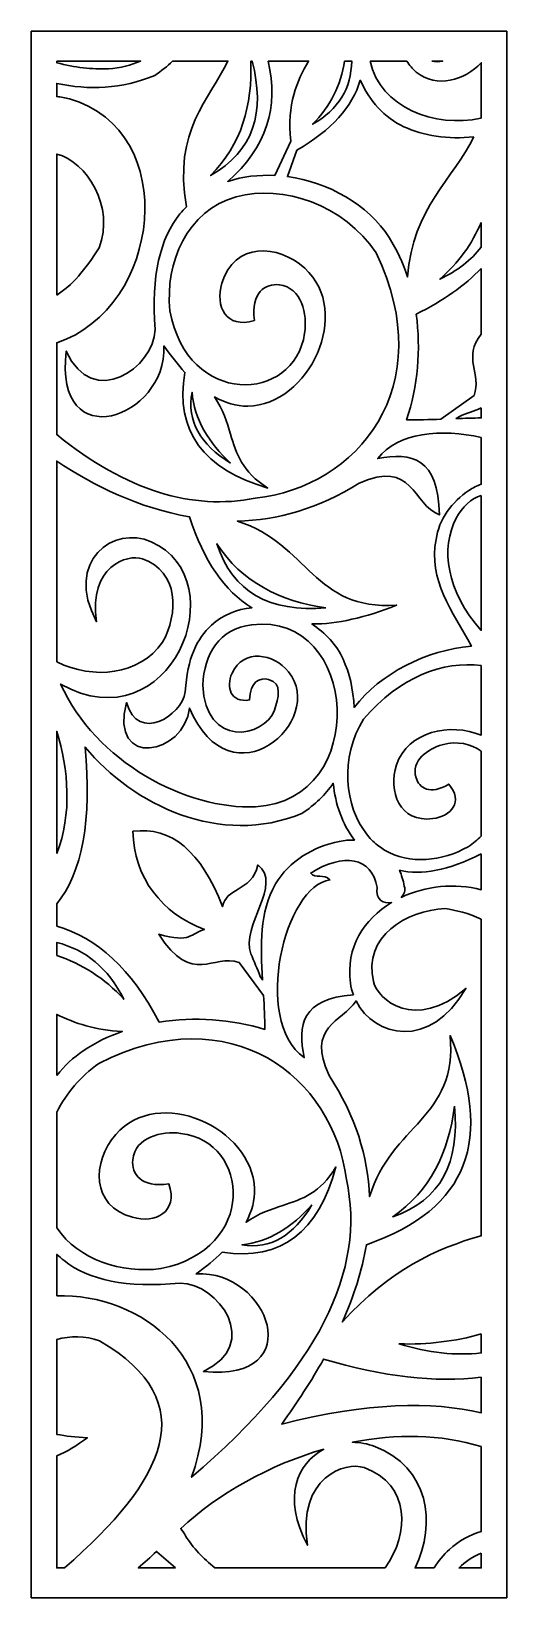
# Model space of a CAD drawing. Header units: centimetres. Extents: x 21.5 to 27, y -9 to 9.
import ezdxf

# ---------------------------------------------------------------- set-up
doc = ezdxf.new("R2010")
doc.units = ezdxf.units.CM
doc.header["$MEASUREMENT"] = 0
doc.layers.add('layer 1', color=7, linetype='Continuous')

msp = doc.modelspace()

# ---------------------------------------------------------------- linework, layer by layer
at = {"layer": 'layer 1', "color": 250, "lineweight": 30}
for points, knots in [([(21.52965, 9.00077), (21.52965, 9.00077), (26.99976, 9.00077), (26.99976, 9.00077), (26.99976, 9.00077), (26.99976, 9.00077), (26.99976, -9.00013), (26.99976, -9.00013), (26.99976, -9.00013), (26.99976, -9.00013), (21.52965, -9.00013), (21.52965, -9.00013), (21.52965, -9.00013), (21.52965, -9.00013), (21.52965, 9.00077), (21.52965, 9.00077)], [0, 0, 0, 0, 0.2, 0.2, 0.2, 0.2, 0.4, 0.4, 0.4, 0.4, 0.6, 0.6, 0.6, 0.6, 1, 1, 1, 1]), ([(23.15575, 8.65838), (23.15575, 8.65838), (23.79124, 8.65838), (23.79124, 8.65838), (23.79124, 8.65838), (23.57861, 8.2156), (23.16127, 7.86975), (23.31362, 6.98303), (23.31362, 6.98303), (23.28834, 6.9574), (23.26391, 6.93053), (23.24056, 6.90194), (23.24056, 6.90194), (23.01312, 6.62367), (22.90704, 6.193), (22.95437, 5.57405), (22.95437, 5.57405), (22.94373, 5.13679), (22.23756, 4.64309), (21.93246, 5.32594), (21.93246, 5.32594), (21.78619, 4.10316), (23.08762, 4.54912), (23.05591, 5.38628), (23.05591, 5.38628), (23.1357, 5.27212), (23.21629, 5.16999), (23.29809, 5.08151), (23.29809, 5.08151), (23.17935, 4.40152), (23.51378, 3.96719), (24.25086, 3.75173), (24.25086, 3.75173), (23.95319, 3.93982), (23.88936, 4.14718), (23.82261, 4.37159), (23.82261, 4.37159), (23.78098, 4.50669), (23.73734, 4.64983), (23.63789, 4.7999), (23.63789, 4.7999), (23.76259, 4.72857), (23.88987, 4.69149), (24.01976, 4.69356), (24.01976, 4.69356), (24.72663, 4.70635), (25.23214, 5.77456), (24.67579, 6.27768), (24.67579, 6.27768), (24.3692, 6.55781), (23.86385, 6.58148), (23.72187, 6.10497), (23.72187, 6.10497), (23.64405, 5.8466), (23.76712, 5.57282), (24.09761, 5.67857), (24.09761, 5.67857), (24.05495, 6.00426), (24.2235, 6.1047), (24.38264, 6.08797), (24.38264, 6.08797), (24.64557, 6.05588), (24.70777, 5.74839), (24.67485, 5.53052), (24.67485, 5.53052), (24.55565, 4.72404), (23.32484, 4.67984), (23.12511, 5.78999), (23.12511, 5.78999), (23.0669, 6.34221), (23.32402, 6.94451), (23.88817, 7.0987), (23.88817, 7.0987), (24.42622, 7.24465), (25.12173, 7.01075), (25.499, 6.45421), (25.499, 6.45421), (26.23527, 4.91427), (25.28376, 3.76193), (24.10609, 3.63542), (24.10609, 3.63542), (23.38534, 3.49206), (22.62548, 3.71854), (21.82268, 4.36577), (21.82268, 4.36577), (21.82268, 4.36577), (21.82268, 5.42106), (21.82268, 5.42106), (21.82268, 5.42106), (23.02845, 5.82062), (23.25893, 7.85699), (21.96774, 8.22399), (21.96774, 8.22399), (21.91968, 8.23765), (21.87116, 8.24668), (21.82268, 8.25158), (21.82268, 8.25158), (21.82268, 8.25158), (21.82268, 8.40253), (21.82268, 8.40253), (21.82268, 8.40253), (22.18636, 8.32227), (22.57284, 8.33788), (22.94936, 8.49432), (22.94936, 8.49432), (23.02657, 8.54437), (23.09509, 8.59944), (23.15575, 8.65838)], [0, 0, 0, 0, 0.03571429, 0.03571429, 0.03571429, 0.03571429, 0.07142857, 0.07142857, 0.07142857, 0.07142857, 0.10714286, 0.10714286, 0.10714286, 0.10714286, 0.14285714, 0.14285714, 0.14285714, 0.14285714, 0.17857143, 0.17857143, 0.17857143, 0.17857143, 0.21428571, 0.21428571, 0.21428571, 0.21428571, 0.25, 0.25, 0.25, 0.25, 0.28571429, 0.28571429, 0.28571429, 0.28571429, 0.32142857, 0.32142857, 0.32142857, 0.32142857, 0.35714286, 0.35714286, 0.35714286, 0.35714286, 0.39285714, 0.39285714, 0.39285714, 0.39285714, 0.42857143, 0.42857143, 0.42857143, 0.42857143, 0.46428571, 0.46428571, 0.46428571, 0.46428571, 0.5, 0.5, 0.5, 0.5, 0.53571429, 0.53571429, 0.53571429, 0.53571429, 0.57142857, 0.57142857, 0.57142857, 0.57142857, 0.60714286, 0.60714286, 0.60714286, 0.60714286, 0.64285714, 0.64285714, 0.64285714, 0.64285714, 0.67857143, 0.67857143, 0.67857143, 0.67857143, 0.71428571, 0.71428571, 0.71428571, 0.71428571, 0.75, 0.75, 0.75, 0.75, 0.78571429, 0.78571429, 0.78571429, 0.78571429, 0.82142857, 0.82142857, 0.82142857, 0.82142857, 0.85714286, 0.85714286, 0.85714286, 0.85714286, 0.89285714, 0.89285714, 0.89285714, 0.89285714, 0.92857143, 0.92857143, 0.92857143, 0.92857143, 1, 1, 1, 1]), ([(21.82268, 8.65838), (21.82268, 8.65838), (22.78678, 8.65838), (22.78678, 8.65838), (22.78678, 8.65838), (22.67931, 8.6097), (22.55636, 8.57881), (22.41706, 8.57133), (22.41706, 8.57133), (22.22954, 8.56127), (22.02736, 8.58512), (21.82268, 8.63912), (21.82268, 8.63912), (21.82268, 8.63912), (21.82268, 8.65838), (21.82268, 8.65838)], [0, 0, 0, 0, 0.2, 0.2, 0.2, 0.2, 0.4, 0.4, 0.4, 0.4, 0.6, 0.6, 0.6, 0.6, 1, 1, 1, 1]), ([(24.05514, 8.65838), (24.05514, 8.65838), (24.07063, 8.65838), (24.07063, 8.65838), (24.07063, 8.65838), (24.22567, 8.07137), (24.0866, 7.62391), (23.59336, 7.34387), (23.59336, 7.34387), (23.94917, 7.69973), (24.07379, 8.15156), (24.05514, 8.65838)], [0, 0, 0, 0, 0.25, 0.25, 0.25, 0.25, 0.5, 0.5, 0.5, 0.5, 1, 1, 1, 1]), ([(24.25441, 8.65838), (24.25441, 8.65838), (24.71975, 8.65838), (24.71975, 8.65838), (24.71975, 8.65838), (24.58501, 8.42994), (24.46813, 8.16436), (24.51609, 7.73936), (24.51609, 7.73936), (24.51609, 7.73936), (24.33133, 7.34443), (24.33133, 7.34443), (24.33133, 7.34443), (24.14606, 7.35369), (23.96177, 7.33219), (23.79032, 7.27558), (23.79032, 7.27558), (24.23518, 7.66614), (24.38327, 8.12859), (24.25441, 8.65838)], [0, 0, 0, 0, 0.16666667, 0.16666667, 0.16666667, 0.16666667, 0.33333333, 0.33333333, 0.33333333, 0.33333333, 0.5, 0.5, 0.5, 0.5, 0.66666667, 0.66666667, 0.66666667, 0.66666667, 1, 1, 1, 1]), ([(25.13498, 8.65838), (25.13498, 8.65838), (25.21686, 8.65838), (25.21686, 8.65838), (25.21686, 8.65838), (25.21103, 8.34762), (25.06676, 8.10204), (24.76552, 7.93207), (24.76552, 7.93207), (24.97447, 8.13881), (25.0897, 8.38511), (25.13498, 8.65838)], [0, 0, 0, 0, 0.25, 0.25, 0.25, 0.25, 0.5, 0.5, 0.5, 0.5, 1, 1, 1, 1]), ([(25.42921, 8.65838), (25.42921, 8.65838), (25.84945, 8.65838), (25.84945, 8.65838), (25.84945, 8.65838), (25.87842, 8.61141), (25.91536, 8.56852), (25.95831, 8.53318), (25.95831, 8.53318), (26.19661, 8.34384), (26.51049, 8.43495), (26.70672, 8.63895), (26.70672, 8.63895), (26.70672, 8.63895), (26.70672, 8.01235), (26.70672, 8.01235), (26.70672, 8.01235), (26.70574, 8.00872), (26.70476, 8.00508), (26.70375, 8.00148), (26.70375, 8.00148), (26.16855, 7.88881), (25.54424, 8.12351), (25.42921, 8.65838)], [0, 0, 0, 0, 0.14285714, 0.14285714, 0.14285714, 0.14285714, 0.28571429, 0.28571429, 0.28571429, 0.28571429, 0.42857143, 0.42857143, 0.42857143, 0.42857143, 0.57142857, 0.57142857, 0.57142857, 0.57142857, 0.71428571, 0.71428571, 0.71428571, 0.71428571, 1, 1, 1, 1]), ([(26.13885, 8.65838), (26.13885, 8.65838), (26.26312, 8.65838), (26.26312, 8.65838), (26.26312, 8.65838), (26.21838, 8.64998), (26.17529, 8.64753), (26.13885, 8.65838)], [0, 0, 0, 0, 0.33333333, 0.33333333, 0.33333333, 0.33333333, 1, 1, 1, 1]), ([(26.62302, 7.78909), (26.39141, 7.30642), (25.91554, 6.97904), (25.86003, 6.17813), (25.86003, 6.17813), (25.80672, 6.33965), (25.73601, 6.49212), (25.64752, 6.62999), (25.64752, 6.62999), (25.40424, 7.0104), (24.94758, 7.26706), (24.47651, 7.33093), (24.47651, 7.33093), (24.47651, 7.33093), (24.58637, 7.63479), (24.58637, 7.63479), (24.58637, 7.63479), (24.98372, 7.86431), (25.22376, 8.13325), (25.31474, 8.43937), (25.31474, 8.43937), (25.41738, 8.20574), (25.59616, 8.00474), (25.81572, 7.90482), (25.81572, 7.90482), (26.0318, 7.80606), (26.32524, 7.7527), (26.62302, 7.78909)], [0, 0, 0, 0, 0.125, 0.125, 0.125, 0.125, 0.25, 0.25, 0.25, 0.25, 0.375, 0.375, 0.375, 0.375, 0.5, 0.5, 0.5, 0.5, 0.625, 0.625, 0.625, 0.625, 0.75, 0.75, 0.75, 0.75, 1, 1, 1, 1]), ([(21.82268, 5.96807), (21.82268, 5.96807), (21.82268, 7.58932), (21.82268, 7.58932), (21.82268, 7.58932), (22.16809, 7.50412), (22.49279, 6.98481), (22.30934, 6.51277), (22.30934, 6.51277), (22.15415, 6.25868), (21.99171, 6.08027), (21.82268, 5.96807)], [0, 0, 0, 0, 0.25, 0.25, 0.25, 0.25, 0.5, 0.5, 0.5, 0.5, 1, 1, 1, 1]), ([(26.70672, 6.80458), (26.70672, 6.80458), (26.70672, 6.52109), (26.70672, 6.52109), (26.70672, 6.52109), (26.59189, 6.37339), (26.43399, 6.24988), (26.23032, 6.15227), (26.23032, 6.15227), (26.44653, 6.3414), (26.60175, 6.56084), (26.70672, 6.80458)], [0, 0, 0, 0, 0.25, 0.25, 0.25, 0.25, 0.5, 0.5, 0.5, 0.5, 1, 1, 1, 1]), ([(26.70672, 6.27673), (26.70672, 6.27673), (26.70672, 5.52083), (26.70672, 5.52083), (26.70672, 5.52083), (26.48838, 5.25658), (26.71469, 5.0603), (26.62377, 4.81717), (26.62377, 4.81717), (26.62377, 4.81717), (26.23988, 4.54308), (26.23988, 4.54308), (26.23988, 4.54308), (26.10914, 4.53827), (25.97827, 4.53343), (25.84766, 4.53722), (25.84766, 4.53722), (25.976, 4.92012), (26.01383, 5.34702), (25.95836, 5.74971), (25.95836, 5.74971), (26.27027, 5.90573), (26.51904, 6.08159), (26.70672, 6.27673)], [0, 0, 0, 0, 0.14285714, 0.14285714, 0.14285714, 0.14285714, 0.28571429, 0.28571429, 0.28571429, 0.28571429, 0.42857143, 0.42857143, 0.42857143, 0.42857143, 0.57142857, 0.57142857, 0.57142857, 0.57142857, 0.71428571, 0.71428571, 0.71428571, 0.71428571, 1, 1, 1, 1]), ([(23.82206, 4.03774), (23.47431, 4.2561), (23.31518, 4.52401), (23.3792, 4.85252), (23.3792, 4.85252), (23.40493, 4.54065), (23.57095, 4.27378), (23.82206, 4.03774)], [0, 0, 0, 0, 0.33333333, 0.33333333, 0.33333333, 0.33333333, 1, 1, 1, 1]), ([(26.70672, 4.67238), (26.70672, 4.67238), (26.70672, 4.55741), (26.70672, 4.55741), (26.70672, 4.55741), (26.61163, 4.5575), (26.51504, 4.5541), (26.41773, 4.54991), (26.41773, 4.54991), (26.41773, 4.54991), (26.45783, 4.57594), (26.45783, 4.57594), (26.45783, 4.57594), (26.53968, 4.60732), (26.62313, 4.63984), (26.70672, 4.67238)], [0, 0, 0, 0, 0.2, 0.2, 0.2, 0.2, 0.4, 0.4, 0.4, 0.4, 0.6, 0.6, 0.6, 0.6, 1, 1, 1, 1]), ([(26.70672, 4.33303), (26.70672, 4.33303), (26.70672, 3.79531), (26.70672, 3.79531), (26.70672, 3.79531), (26.6583, 3.77873), (26.61064, 3.75476), (26.56467, 3.72473), (26.56467, 3.72473), (26.37305, 3.59736), (26.21778, 3.39119), (26.18715, 3.16018), (26.18715, 3.16018), (26.09237, 2.7), (26.37662, 2.33464), (26.59344, 1.93547), (26.59344, 1.93547), (26.07537, 1.8878), (25.5489, 1.62317), (25.2446, 1.23161), (25.2446, 1.23161), (25.23603, 1.43799), (25.18833, 1.63148), (25.11755, 1.7855), (25.11755, 1.7855), (25.04353, 1.94723), (24.91458, 2.08666), (24.75823, 2.18969), (24.75823, 2.18969), (25.04758, 2.18841), (25.37296, 2.26176), (25.73312, 2.40694), (25.73312, 2.40694), (24.77808, 2.33942), (24.72604, 3.10401), (23.90179, 3.37298), (23.90179, 3.37298), (24.36359, 3.38111), (24.82993, 3.51434), (25.3022, 3.80807), (25.3022, 3.80807), (25.9224, 4.08692), (25.91603, 3.56403), (26.22552, 3.44245), (26.22552, 3.44245), (26.21597, 4.10009), (25.90297, 4.16555), (25.51514, 4.09121), (25.51514, 4.09121), (25.74298, 4.39521), (26.25383, 4.43486), (26.70672, 4.33303)], [0, 0, 0, 0, 0.07142857, 0.07142857, 0.07142857, 0.07142857, 0.14285714, 0.14285714, 0.14285714, 0.14285714, 0.21428571, 0.21428571, 0.21428571, 0.21428571, 0.28571429, 0.28571429, 0.28571429, 0.28571429, 0.35714286, 0.35714286, 0.35714286, 0.35714286, 0.42857143, 0.42857143, 0.42857143, 0.42857143, 0.5, 0.5, 0.5, 0.5, 0.57142857, 0.57142857, 0.57142857, 0.57142857, 0.64285714, 0.64285714, 0.64285714, 0.64285714, 0.71428571, 0.71428571, 0.71428571, 0.71428571, 0.78571429, 0.78571429, 0.78571429, 0.78571429, 0.85714286, 0.85714286, 0.85714286, 0.85714286, 1, 1, 1, 1]), ([(21.82268, 1.75299), (21.82268, 1.75299), (21.82268, 4.06123), (21.82268, 4.06123), (21.82268, 4.06123), (22.26291, 3.76967), (22.76547, 3.5258), (23.35024, 3.42091), (23.35024, 3.42091), (23.51326, 2.91456), (23.75358, 2.56894), (24.0673, 2.37565), (24.0673, 2.37565), (23.89801, 2.3607), (23.73601, 2.29801), (23.60373, 2.1758), (23.60373, 2.1758), (23.43334, 2.01841), (23.32683, 1.80823), (23.30138, 1.40838), (23.30138, 1.40838), (23.25527, 1.1299), (22.75951, 0.82239), (22.62595, 1.28626), (22.62595, 1.28626), (22.42246, 0.51791), (23.29434, 0.68586), (23.34938, 1.22377), (23.34938, 1.22377), (23.82916, 0.09744), (24.93666, 1.0812), (24.48949, 1.64157), (24.48949, 1.64157), (24.31873, 1.8482), (23.97326, 1.91494), (23.83964, 1.62317), (23.83964, 1.62317), (23.76667, 1.46505), (23.82068, 1.279), (24.04141, 1.31684), (24.04141, 1.31684), (24.04343, 1.52884), (24.16021, 1.57787), (24.2604, 1.55286), (24.2604, 1.55286), (24.42556, 1.50871), (24.36984, 1.33743), (24.32919, 1.20115), (24.32919, 1.20115), (24.20516, 0.87526), (23.5317, 0.76043), (23.50391, 1.48789), (23.50391, 1.48789), (23.51641, 1.84603), (23.69173, 2.13384), (24.06615, 2.18162), (24.06615, 2.18162), (25.30195, 2.32914), (25.436, 0.16124), (24.11074, 0.09008), (24.11074, 0.09008), (23.31882, 0.04759), (22.26547, 0.60889), (21.86676, 1.49905), (21.86676, 1.49905), (23.13001, 0.7917), (23.90296, 2.69528), (22.90919, 3.13522), (22.90919, 3.13522), (22.4817, 3.32446), (21.90595, 2.91916), (22.27997, 2.21507), (22.27997, 2.21507), (22.1837, 2.85434), (22.63717, 2.99749), (22.8077, 2.93845), (22.8077, 2.93845), (23.23061, 2.79195), (23.22441, 2.30909), (23.03981, 1.97929), (23.03981, 1.97929), (22.76658, 1.59493), (22.2477, 1.54983), (21.82268, 1.75299)], [0, 0, 0, 0, 0.04545455, 0.04545455, 0.04545455, 0.04545455, 0.09090909, 0.09090909, 0.09090909, 0.09090909, 0.13636364, 0.13636364, 0.13636364, 0.13636364, 0.18181818, 0.18181818, 0.18181818, 0.18181818, 0.22727273, 0.22727273, 0.22727273, 0.22727273, 0.27272727, 0.27272727, 0.27272727, 0.27272727, 0.31818182, 0.31818182, 0.31818182, 0.31818182, 0.36363636, 0.36363636, 0.36363636, 0.36363636, 0.40909091, 0.40909091, 0.40909091, 0.40909091, 0.45454545, 0.45454545, 0.45454545, 0.45454545, 0.5, 0.5, 0.5, 0.5, 0.54545455, 0.54545455, 0.54545455, 0.54545455, 0.59090909, 0.59090909, 0.59090909, 0.59090909, 0.63636364, 0.63636364, 0.63636364, 0.63636364, 0.68181818, 0.68181818, 0.68181818, 0.68181818, 0.72727273, 0.72727273, 0.72727273, 0.72727273, 0.77272727, 0.77272727, 0.77272727, 0.77272727, 0.81818182, 0.81818182, 0.81818182, 0.81818182, 0.86363636, 0.86363636, 0.86363636, 0.86363636, 0.90909091, 0.90909091, 0.90909091, 0.90909091, 1, 1, 1, 1]), ([(26.70672, 3.66702), (26.70672, 3.66702), (26.70672, 2.11593), (26.70672, 2.11593), (26.70672, 2.11593), (26.30528, 2.56175), (26.23625, 3.06426), (26.41943, 3.40557), (26.41943, 3.40557), (26.48677, 3.53108), (26.59335, 3.63753), (26.70672, 3.66702)], [0, 0, 0, 0, 0.25, 0.25, 0.25, 0.25, 0.5, 0.5, 0.5, 0.5, 1, 1, 1, 1]), ([(24.92041, 2.37378), (24.27392, 2.32454), (23.84346, 2.55177), (23.6652, 3.11093), (23.6652, 3.11093), (23.95063, 2.67151), (24.3901, 2.45325), (24.92041, 2.37378)], [0, 0, 0, 0, 0.33333333, 0.33333333, 0.33333333, 0.33333333, 1, 1, 1, 1]), ([(26.70672, 1.7124), (26.70672, 1.7124), (26.70672, 0.91207), (26.70672, 0.91207), (26.70672, 0.91207), (26.34908, 1.05841), (25.8599, 0.95657), (25.73198, 0.57049), (25.73198, 0.57049), (25.62992, 0.26773), (25.77005, -0.09533), (26.14955, -0.04742), (26.14955, -0.04742), (26.35556, -0.02202), (26.51011, 0.14956), (26.33312, 0.34939), (26.33312, 0.34939), (26.11709, 0.21828), (25.99408, 0.30577), (25.95648, 0.42299), (25.95648, 0.42299), (25.89746, 0.61801), (26.09461, 0.75724), (26.25819, 0.80167), (26.25819, 0.80167), (26.43057, 0.84909), (26.58728, 0.81363), (26.70672, 0.72755), (26.70672, 0.72755), (26.70672, 0.72755), (26.70672, -0.24802), (26.70672, -0.24802), (26.70672, -0.24802), (26.66343, -0.29044), (26.61355, -0.33127), (26.55646, -0.36976), (26.55646, -0.36976), (26.2606, -0.53923), (25.8799, -0.57721), (25.59408, -0.40798), (25.59408, -0.40798), (25.57347, -0.39184), (25.55191, -0.37749), (25.52949, -0.36492), (25.52949, -0.36492), (25.48213, -0.32954), (25.43814, -0.2876), (25.39844, -0.23871), (25.39844, -0.23871), (25.12875, 0.09475), (25.07754, 0.6569), (25.35224, 1.09516), (25.35224, 1.09516), (25.77867, 1.59168), (26.26742, 1.7631), (26.70672, 1.7124)], [0, 0, 0, 0, 0.06666667, 0.06666667, 0.06666667, 0.06666667, 0.13333333, 0.13333333, 0.13333333, 0.13333333, 0.2, 0.2, 0.2, 0.2, 0.26666667, 0.26666667, 0.26666667, 0.26666667, 0.33333333, 0.33333333, 0.33333333, 0.33333333, 0.4, 0.4, 0.4, 0.4, 0.46666667, 0.46666667, 0.46666667, 0.46666667, 0.53333333, 0.53333333, 0.53333333, 0.53333333, 0.6, 0.6, 0.6, 0.6, 0.66666667, 0.66666667, 0.66666667, 0.66666667, 0.73333333, 0.73333333, 0.73333333, 0.73333333, 0.8, 0.8, 0.8, 0.8, 0.86666667, 0.86666667, 0.86666667, 0.86666667, 1, 1, 1, 1]), ([(21.82268, -0.44709), (21.82268, -0.44709), (21.82268, 0.95551), (21.82268, 0.95551), (21.82268, 0.95551), (21.9584, 0.51729), (22.00085, 0.00639), (21.82268, -0.44709)], [0, 0, 0, 0, 0.33333333, 0.33333333, 0.33333333, 0.33333333, 1, 1, 1, 1]), ([(21.82268, -1.28469), (21.82268, -1.28469), (21.82268, -1.02718), (21.82268, -1.02718), (21.82268, -1.02718), (22.11382, -0.67696), (22.23077, -0.04982), (22.14817, 0.77532), (22.14817, 0.77532), (22.70194, 0.10835), (23.70362, -0.37725), (24.64304, 0.01306), (24.64304, 0.01306), (24.79518, 0.1117), (24.91387, 0.22968), (25.00419, 0.35877), (25.00419, 0.35877), (25.02629, 0.12206), (25.10838, -0.10984), (25.24701, -0.29319), (25.24701, -0.29319), (25.19094, -0.29218), (25.13316, -0.29744), (25.07469, -0.30835), (25.07469, -0.30835), (24.78116, -0.36562), (24.49187, -0.5356), (24.33984, -0.79756), (24.33984, -0.79756), (24.15389, -1.12), (24.16615, -1.50467), (24.1916, -1.90072), (24.1916, -1.90072), (24.1916, -1.90072), (24.16473, -1.86117), (24.16473, -1.86117), (24.16473, -1.86117), (24.12959, -1.77501), (24.09315, -1.68708), (24.05674, -1.59909), (24.05674, -1.59909), (23.93417, -1.28623), (24.42807, -0.79553), (24.13715, -0.57939), (24.13715, -0.57939), (24.10054, -0.74289), (24.00154, -0.80135), (23.90974, -0.85778), (23.90974, -0.85778), (23.82661, -0.90546), (23.7505, -0.9513), (23.73027, -1.05748), (23.73027, -1.05748), (23.48511, -0.42314), (23.14125, -0.13311), (22.69917, -0.19282), (22.69917, -0.19282), (22.70718, -0.72472), (23.03535, -1.14105), (23.52118, -1.32044), (23.52118, -1.32044), (23.36618, -1.3648), (23.36782, -1.48225), (22.99546, -1.37614), (22.99546, -1.37614), (23.39085, -1.98086), (23.61349, -1.59309), (23.92003, -1.70038), (23.92003, -1.70038), (23.92003, -1.70038), (24.20221, -2.07838), (24.20221, -2.07838), (24.20221, -2.07838), (24.20979, -2.20898), (24.2174, -2.33973), (24.21637, -2.47039), (24.21637, -2.47039), (23.83084, -2.35019), (23.40323, -2.32141), (23.00182, -2.3854), (23.00182, -2.3854), (22.67996, -1.77465), (22.28578, -1.41247), (21.82268, -1.28469)], [0, 0, 0, 0, 0.04545455, 0.04545455, 0.04545455, 0.04545455, 0.09090909, 0.09090909, 0.09090909, 0.09090909, 0.13636364, 0.13636364, 0.13636364, 0.13636364, 0.18181818, 0.18181818, 0.18181818, 0.18181818, 0.22727273, 0.22727273, 0.22727273, 0.22727273, 0.27272727, 0.27272727, 0.27272727, 0.27272727, 0.31818182, 0.31818182, 0.31818182, 0.31818182, 0.36363636, 0.36363636, 0.36363636, 0.36363636, 0.40909091, 0.40909091, 0.40909091, 0.40909091, 0.45454545, 0.45454545, 0.45454545, 0.45454545, 0.5, 0.5, 0.5, 0.5, 0.54545455, 0.54545455, 0.54545455, 0.54545455, 0.59090909, 0.59090909, 0.59090909, 0.59090909, 0.63636364, 0.63636364, 0.63636364, 0.63636364, 0.68181818, 0.68181818, 0.68181818, 0.68181818, 0.72727273, 0.72727273, 0.72727273, 0.72727273, 0.77272727, 0.77272727, 0.77272727, 0.77272727, 0.81818182, 0.81818182, 0.81818182, 0.81818182, 0.86363636, 0.86363636, 0.86363636, 0.86363636, 0.90909091, 0.90909091, 0.90909091, 0.90909091, 1, 1, 1, 1]), ([(25.23564, -2.073), (24.64171, -2.11519), (24.5897, -2.42082), (24.66933, -2.79337), (24.66933, -2.79337), (24.06225, -2.35818), (24.45336, -0.80733), (24.96509, -0.75236), (24.96509, -0.75236), (24.89973, -0.67254), (24.79333, -0.74167), (24.74441, -0.67363), (24.74441, -0.67363), (25.11744, -0.4353), (25.45354, -0.488), (25.5087, -0.83777), (25.5087, -0.83777), (25.49139, -0.98616), (25.58498, -1.02941), (25.67509, -1.01153), (25.67509, -1.01153), (25.35771, -1.20164), (25.14455, -1.52514), (25.20225, -1.93975), (25.20225, -1.93975), (25.20868, -1.98592), (25.22003, -2.03051), (25.23564, -2.073)], [0, 0, 0, 0, 0.125, 0.125, 0.125, 0.125, 0.25, 0.25, 0.25, 0.25, 0.375, 0.375, 0.375, 0.375, 0.5, 0.5, 0.5, 0.5, 0.625, 0.625, 0.625, 0.625, 0.75, 0.75, 0.75, 0.75, 1, 1, 1, 1]), ([(26.70672, -0.45151), (26.70672, -0.45151), (26.70672, -0.86452), (26.70672, -0.86452), (26.70672, -0.86452), (26.40399, -0.78339), (26.06607, -0.82051), (25.7864, -0.95203), (25.7864, -0.95203), (25.81927, -0.91788), (25.83659, -0.87242), (25.82167, -0.82209), (25.82167, -0.82209), (25.8085, -0.75462), (25.79009, -0.69445), (25.76723, -0.64103), (25.76723, -0.64103), (26.01703, -0.69994), (26.3262, -0.64552), (26.70672, -0.45151)], [0, 0, 0, 0, 0.16666667, 0.16666667, 0.16666667, 0.16666667, 0.33333333, 0.33333333, 0.33333333, 0.33333333, 0.5, 0.5, 0.5, 0.5, 0.66666667, 0.66666667, 0.66666667, 0.66666667, 1, 1, 1, 1]), ([(26.70672, -1.20237), (26.70672, -1.20237), (26.70672, -4.8411), (26.70672, -4.8411), (26.70672, -4.8411), (26.18942, -4.98694), (25.65139, -5.23665), (25.10864, -5.831), (25.10864, -5.831), (25.24071, -5.53574), (25.33609, -5.23996), (25.38538, -4.94358), (25.38538, -4.94358), (26.5679, -4.535), (26.8529, -3.71814), (26.34861, -2.53974), (26.34861, -2.53974), (26.43636, -3.49313), (25.67304, -3.56137), (25.4216, -4.39112), (25.4216, -4.39112), (25.40368, -3.92962), (25.26059, -3.4662), (24.95692, -3.00025), (24.95692, -3.00025), (24.68961, -2.43792), (25.10541, -2.38651), (25.26575, -2.14232), (25.26575, -2.14232), (25.47571, -2.55783), (26.11373, -2.71318), (26.52961, -1.99919), (26.52961, -1.99919), (25.94251, -2.49827), (25.51264, -2.1288), (25.46535, -1.91897), (25.46535, -1.91897), (25.3481, -1.39854), (25.84115, -1.1015), (26.29119, -1.08137), (26.29119, -1.08137), (26.41159, -1.09747), (26.56183, -1.13503), (26.70672, -1.20237)], [0, 0, 0, 0, 0.08333333, 0.08333333, 0.08333333, 0.08333333, 0.16666667, 0.16666667, 0.16666667, 0.16666667, 0.25, 0.25, 0.25, 0.25, 0.33333333, 0.33333333, 0.33333333, 0.33333333, 0.41666667, 0.41666667, 0.41666667, 0.41666667, 0.5, 0.5, 0.5, 0.5, 0.58333333, 0.58333333, 0.58333333, 0.58333333, 0.66666667, 0.66666667, 0.66666667, 0.66666667, 0.75, 0.75, 0.75, 0.75, 0.83333333, 0.83333333, 0.83333333, 0.83333333, 1, 1, 1, 1]), ([(21.82268, -1.61921), (21.82268, -1.61921), (21.82268, -1.47089), (21.82268, -1.47089), (21.82268, -1.47089), (22.15251, -1.5514), (22.41237, -1.76362), (22.59358, -2.12204), (22.59358, -2.12204), (22.37177, -1.87906), (22.11193, -1.71684), (21.82268, -1.61921)], [0, 0, 0, 0, 0.25, 0.25, 0.25, 0.25, 0.5, 0.5, 0.5, 0.5, 1, 1, 1, 1]), ([(21.82268, -5.53306), (21.82268, -5.53306), (21.82268, -5.05608), (21.82268, -5.05608), (21.82268, -5.05608), (21.82268, -5.05608), (21.82483, -5.05569), (21.82483, -5.05569), (21.82483, -5.05569), (21.85099, -5.08044), (21.87839, -5.10429), (21.90744, -5.12703), (21.90744, -5.12703), (22.19048, -5.34851), (22.62331, -5.44544), (23.24112, -5.385), (23.24112, -5.385), (23.67851, -5.38637), (24.18706, -6.08192), (23.51084, -6.40142), (23.51084, -6.40142), (24.73644, -6.52173), (24.26299, -5.23004), (23.42669, -5.27952), (23.42669, -5.27952), (23.53912, -5.19732), (23.63953, -5.11458), (23.72625, -5.03092), (23.72625, -5.03092), (24.40861, -5.13522), (24.83575, -4.79165), (25.03554, -4.05017), (25.03554, -4.05017), (24.85381, -4.35176), (24.64784, -4.41997), (24.42491, -4.49146), (24.42491, -4.49146), (24.29071, -4.53596), (24.14852, -4.58262), (24.0006, -4.68522), (24.0006, -4.68522), (24.06927, -4.55904), (24.10365, -4.43101), (24.09882, -4.30117), (24.09882, -4.30117), (24.07105, -3.59474), (22.99235, -3.11198), (22.50116, -3.67889), (22.50116, -3.67889), (22.22758, -3.99135), (22.21463, -4.49709), (22.69405, -4.62893), (22.69405, -4.62893), (22.954, -4.70126), (23.22512, -4.57241), (23.1124, -4.24424), (23.1124, -4.24424), (22.78767, -4.29379), (22.68368, -4.12741), (22.69704, -3.96795), (22.69704, -3.96795), (22.72353, -3.7044), (23.02965, -3.63569), (23.24816, -3.66398), (23.24816, -3.66398), (24.05699, -3.76606), (24.12726, -4.99566), (23.02159, -5.21888), (23.02159, -5.21888), (22.56745, -5.2765), (22.07478, -5.12051), (21.82268, -4.74977), (21.82268, -4.74977), (21.82268, -4.74977), (21.82268, -3.42068), (21.82268, -3.42068), (21.82268, -3.42068), (21.93352, -3.20561), (22.09589, -3.00949), (22.30721, -2.85959), (22.30721, -2.85959), (23.8312, -2.09085), (25.00344, -3.01773), (25.15488, -4.19245), (25.15488, -4.19245), (25.3843, -5.23028), (24.84217, -6.36631), (23.374, -7.61538), (23.374, -7.61538), (23.86304, -6.2732), (22.78229, -5.49835), (21.82268, -5.53306)], [0, 0, 0, 0, 0.04166667, 0.04166667, 0.04166667, 0.04166667, 0.08333333, 0.08333333, 0.08333333, 0.08333333, 0.125, 0.125, 0.125, 0.125, 0.16666667, 0.16666667, 0.16666667, 0.16666667, 0.20833333, 0.20833333, 0.20833333, 0.20833333, 0.25, 0.25, 0.25, 0.25, 0.29166667, 0.29166667, 0.29166667, 0.29166667, 0.33333333, 0.33333333, 0.33333333, 0.33333333, 0.375, 0.375, 0.375, 0.375, 0.41666667, 0.41666667, 0.41666667, 0.41666667, 0.45833333, 0.45833333, 0.45833333, 0.45833333, 0.5, 0.5, 0.5, 0.5, 0.54166667, 0.54166667, 0.54166667, 0.54166667, 0.58333333, 0.58333333, 0.58333333, 0.58333333, 0.625, 0.625, 0.625, 0.625, 0.66666667, 0.66666667, 0.66666667, 0.66666667, 0.70833333, 0.70833333, 0.70833333, 0.70833333, 0.75, 0.75, 0.75, 0.75, 0.79166667, 0.79166667, 0.79166667, 0.79166667, 0.83333333, 0.83333333, 0.83333333, 0.83333333, 0.875, 0.875, 0.875, 0.875, 0.91666667, 0.91666667, 0.91666667, 0.91666667, 1, 1, 1, 1]), ([(21.82268, -2.99792), (21.82268, -2.99792), (21.82268, -2.29641), (21.82268, -2.29641), (21.82268, -2.29641), (22.0284, -2.3997), (22.2677, -2.478), (22.57558, -2.4928), (22.57558, -2.4928), (22.41522, -2.54952), (22.26429, -2.62344), (22.12832, -2.71483), (22.12832, -2.71483), (22.01389, -2.79148), (21.91142, -2.88775), (21.82268, -2.99792)], [0, 0, 0, 0, 0.2, 0.2, 0.2, 0.2, 0.4, 0.4, 0.4, 0.4, 0.6, 0.6, 0.6, 0.6, 1, 1, 1, 1]), ([(26.39899, -3.35156), (26.46192, -3.99687), (26.24386, -4.43204), (25.68861, -4.62213), (25.68861, -4.62213), (26.12189, -4.32744), (26.33078, -3.88343), (26.39899, -3.35156)], [0, 0, 0, 0, 0.33333333, 0.33333333, 0.33333333, 0.33333333, 1, 1, 1, 1]), ([(24.75868, -4.48493), (24.54775, -4.83725), (24.28326, -5.00201), (23.95348, -4.94496), (23.95348, -4.94496), (24.26472, -4.91263), (24.52802, -4.741), (24.75868, -4.48493)], [0, 0, 0, 0, 0.33333333, 0.33333333, 0.33333333, 0.33333333, 1, 1, 1, 1]), ([(21.91112, -8.65774), (21.91112, -8.65774), (21.82268, -8.65774), (21.82268, -8.65774), (21.82268, -8.65774), (21.82268, -8.65774), (21.82268, -7.37138), (21.82268, -7.37138), (21.82268, -7.37138), (21.93626, -7.32267), (22.05456, -7.25371), (22.17627, -7.16131), (22.17627, -7.16131), (22.04226, -7.15607), (21.92488, -7.14284), (21.82268, -7.12309), (21.82268, -7.12309), (21.82268, -7.12309), (21.82268, -6.03384), (21.82268, -6.03384), (21.82268, -6.03384), (21.97821, -5.99094), (22.14946, -5.98899), (22.31628, -6.04979), (22.31628, -6.04979), (23.52482, -6.75319), (23.06995, -7.65164), (21.91112, -8.65774)], [0, 0, 0, 0, 0.125, 0.125, 0.125, 0.125, 0.25, 0.25, 0.25, 0.25, 0.375, 0.375, 0.375, 0.375, 0.5, 0.5, 0.5, 0.5, 0.625, 0.625, 0.625, 0.625, 0.75, 0.75, 0.75, 0.75, 1, 1, 1, 1]), ([(26.70672, -5.96974), (26.70672, -5.96974), (26.70672, -6.18685), (26.70672, -6.18685), (26.70672, -6.18685), (26.41336, -6.22061), (26.0984, -6.18743), (25.76052, -6.08347), (25.76052, -6.08347), (26.09402, -6.09346), (26.40874, -6.05347), (26.70672, -5.96974)], [0, 0, 0, 0, 0.25, 0.25, 0.25, 0.25, 0.5, 0.5, 0.5, 0.5, 1, 1, 1, 1]), ([(26.70672, -6.46672), (26.70672, -6.46672), (26.70672, -6.87503), (26.70672, -6.87503), (26.70672, -6.87503), (26.14342, -6.744), (25.39713, -6.75489), (24.41093, -7.00522), (24.41093, -7.00522), (24.59098, -6.75614), (24.75366, -6.50687), (24.89343, -6.25737), (24.89343, -6.25737), (25.57434, -6.46176), (26.17787, -6.52998), (26.70672, -6.46672)], [0, 0, 0, 0, 0.2, 0.2, 0.2, 0.2, 0.4, 0.4, 0.4, 0.4, 0.6, 0.6, 0.6, 0.6, 1, 1, 1, 1]), ([(26.70672, -7.26398), (26.70672, -7.26398), (26.70672, -8.23872), (26.70672, -8.23872), (26.70672, -8.23872), (26.57369, -8.27832), (26.44874, -8.34617), (26.34004, -8.44659), (26.34004, -8.44659), (26.273, -8.50851), (26.21397, -8.57708), (26.16366, -8.65774), (26.16366, -8.65774), (26.16366, -8.65774), (25.94476, -8.65774), (25.94476, -8.65774), (25.94476, -8.65774), (26.19988, -8.1418), (26.099, -7.50152), (25.48328, -7.26307), (25.48328, -7.26307), (25.39921, -7.23051), (25.31115, -7.21461), (25.22423, -7.21435), (25.22423, -7.21435), (25.7247, -7.11614), (26.23766, -7.11944), (26.70672, -7.26398)], [0, 0, 0, 0, 0.125, 0.125, 0.125, 0.125, 0.25, 0.25, 0.25, 0.25, 0.375, 0.375, 0.375, 0.375, 0.5, 0.5, 0.5, 0.5, 0.625, 0.625, 0.625, 0.625, 0.75, 0.75, 0.75, 0.75, 1, 1, 1, 1]), ([(25.60277, -8.65774), (25.60277, -8.65774), (23.64179, -8.65774), (23.64179, -8.65774), (23.64179, -8.65774), (23.50669, -8.55074), (23.39052, -8.42674), (23.30434, -8.28929), (23.30434, -8.28929), (23.28622, -8.25584), (23.26792, -8.22787), (23.24965, -8.20479), (23.24965, -8.20479), (23.67911, -7.80524), (24.26633, -7.47408), (24.8943, -7.2939), (24.8943, -7.2939), (24.5895, -7.45373), (24.41403, -7.84647), (24.7071, -8.39813), (24.7071, -8.39813), (24.58832, -7.60956), (25.14858, -7.43062), (25.35809, -7.5058), (25.35809, -7.5058), (25.89316, -7.69781), (25.8845, -8.25921), (25.60277, -8.65774)], [0, 0, 0, 0, 0.125, 0.125, 0.125, 0.125, 0.25, 0.25, 0.25, 0.25, 0.375, 0.375, 0.375, 0.375, 0.5, 0.5, 0.5, 0.5, 0.625, 0.625, 0.625, 0.625, 0.75, 0.75, 0.75, 0.75, 1, 1, 1, 1]), ([(23.19001, -8.65774), (23.19001, -8.65774), (22.76124, -8.65774), (22.76124, -8.65774), (22.76124, -8.65774), (22.8316, -8.59598), (22.90161, -8.53318), (22.97119, -8.46901), (22.97119, -8.46901), (22.9723, -8.47006), (22.97335, -8.47115), (22.9745, -8.47217), (22.9745, -8.47217), (22.9745, -8.47217), (23.19001, -8.65774), (23.19001, -8.65774)], [0, 0, 0, 0, 0.2, 0.2, 0.2, 0.2, 0.4, 0.4, 0.4, 0.4, 0.6, 0.6, 0.6, 0.6, 1, 1, 1, 1]), ([(26.70672, -8.48992), (26.70672, -8.48992), (26.70672, -8.65774), (26.70672, -8.65774), (26.70672, -8.65774), (26.70672, -8.65774), (26.45239, -8.65774), (26.45239, -8.65774), (26.45239, -8.65774), (26.52123, -8.58619), (26.60575, -8.529), (26.70672, -8.48992)], [0, 0, 0, 0, 0.25, 0.25, 0.25, 0.25, 0.5, 0.5, 0.5, 0.5, 1, 1, 1, 1])]:
    msp.add_open_spline(points, degree=3, knots=knots, dxfattribs=at)

doc.saveas('drawing.dxf')
